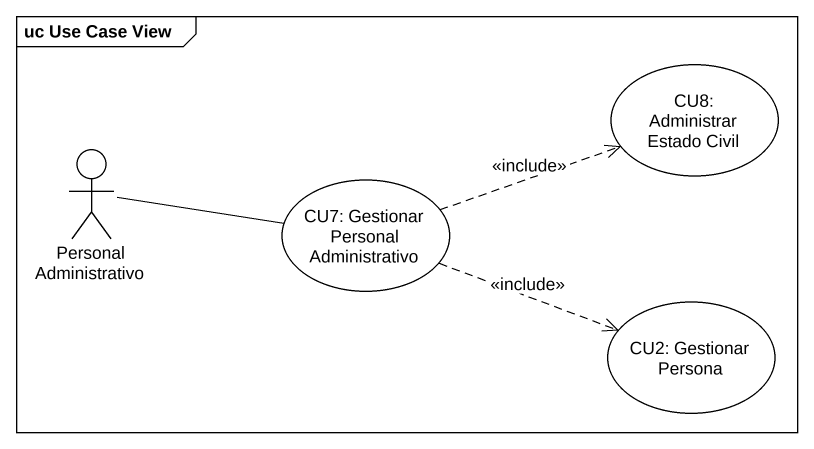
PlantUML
@startuml
mainframe uc Use Case View
usecase "CU8: Administrar Estado Civil" as CU8_Administrar_Estado_Civil
actor "Personal Administrativo" as Personal_Administrativo
usecase "CU7: Gestionar Personal Administrativo" as CU7_Gestionar_Personal
usecase "CU2: Gestionar Persona" as CU2_Gestionar_Persona
Personal_Administrativo -right- CU7_Gestionar_Personal
CU7_Gestionar_Personal .right.> CU8_Administrar_Estado_Civil : <<include>>
CU7_Gestionar_Personal .right.> CU2_Gestionar_Persona : <<include>>
@enduml
